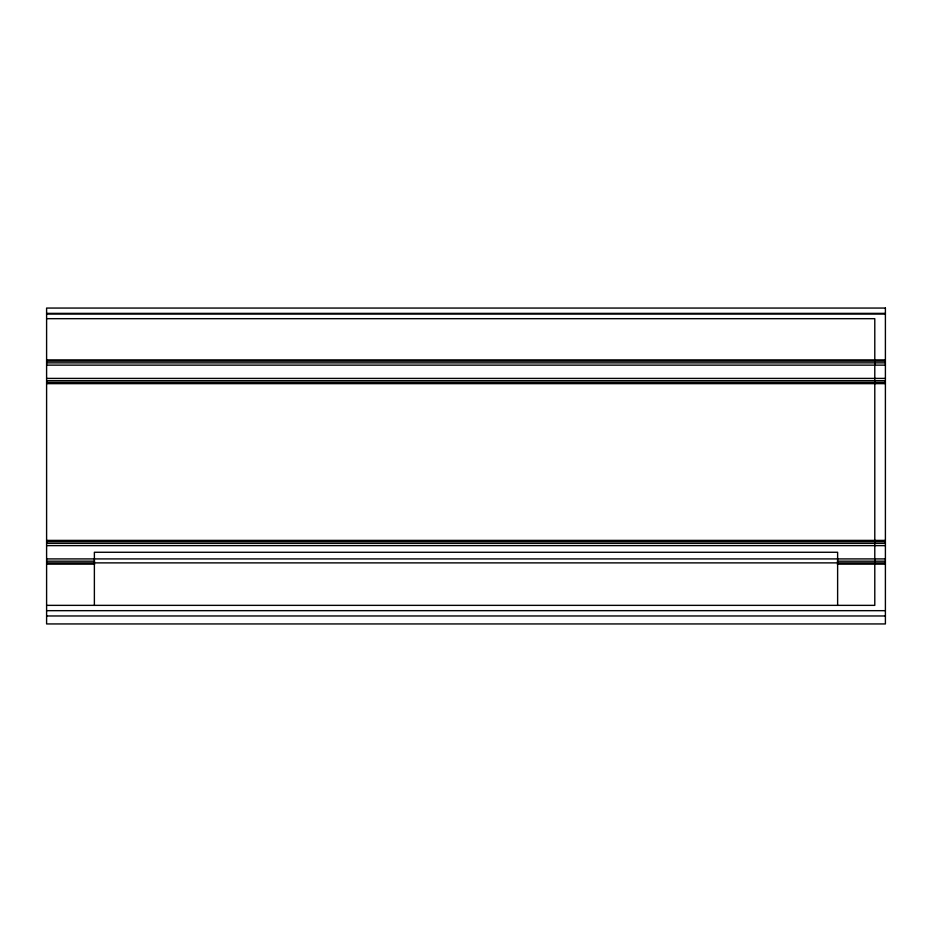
<?xml version="1.0" encoding="UTF-8"?>
<svg xmlns="http://www.w3.org/2000/svg" width="932" height="932" viewBox="0 0 932 932"><rect width="100%" height="100%" fill="white"/><g stroke="black" fill="none" stroke-linecap="round" stroke-linejoin="round"><path stroke-width="1.4" d="M46.6 313.373L885.4 313.373M46.6 314.014L885.4 314.014M46.6 318.674L874.787 318.674L874.787 605.357L46.6 605.357M46.6 359.892L885.4 359.892M46.6 361.15L885.4 361.15M46.6 362.863L885.4 362.863M46.6 365.134L885.4 365.134M46.6 378.404L885.4 378.404M46.6 380.675L885.4 380.675M46.6 382.388L885.4 382.388M46.6 383.646L885.4 383.646M46.6 540.397L885.4 540.397M46.6 541.655L885.4 541.655M46.6 543.356L885.4 543.356M46.6 545.628L885.4 545.628M46.6 558.909L885.4 558.909M46.6 561.181L94.656 561.181M837.344 561.181L885.4 561.181M46.6 562.881L885.4 562.881M46.6 564.151L94.656 564.151M837.344 564.151L885.4 564.151M46.6 610.67L885.4 610.67M46.6 615.97L885.4 615.97M837.623 605.357L837.623 552.268L94.377 552.268L94.377 605.357M885.4 308.061L46.6 308.061L46.6 623.939L885.4 623.939L885.4 308.061"/></g></svg>
